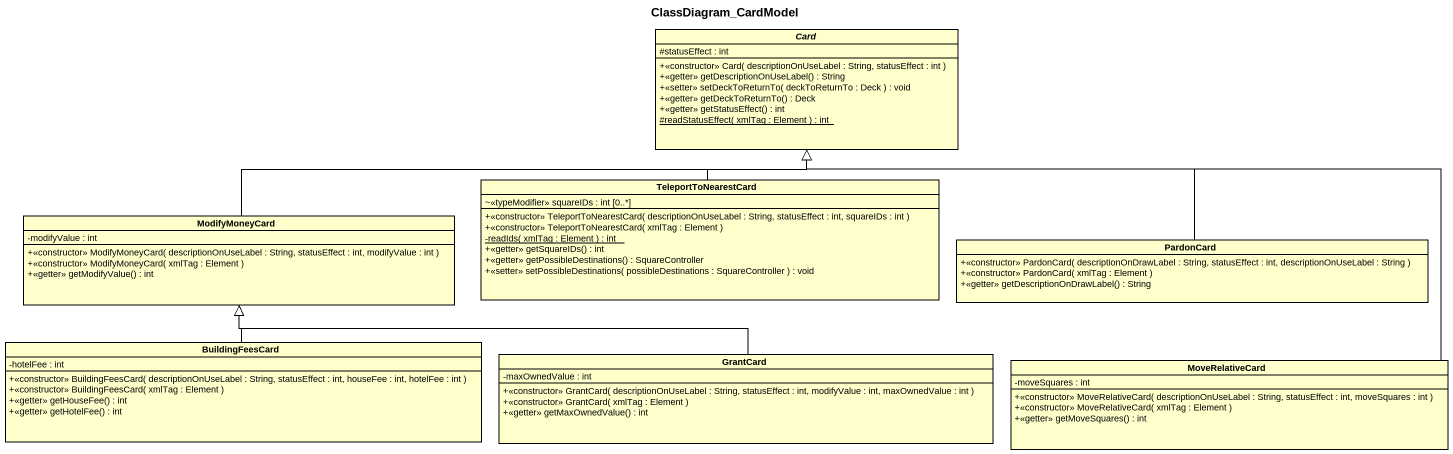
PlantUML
@startuml
title ClassDiagram_CardModel
hide circle
hide empty members
skinparam classAttributeIconSize 0
abstract class "Card" as Card_ {
  #statusEffect : int
  +<<constructor>> Card( descriptionOnUseLabel : String, statusEffect : int )
  +<<getter>> getDescriptionOnUseLabel() : String
  +<<setter>> setDeckToReturnTo( deckToReturnTo : Deck ) : void
  +<<getter>> getDeckToReturnTo() : Deck
  +<<getter>> getStatusEffect() : int
  {static} #readStatusEffect( xmlTag : Element ) : int
}
class TeleportToNearestCard {
  ~<<typeModifier>> squareIDs : int [0..*]
  +<<constructor>> TeleportToNearestCard( descriptionOnUseLabel : String, statusEffect : int, squareIDs : int )
  +<<constructor>> TeleportToNearestCard( xmlTag : Element )
  {static} -readIds( xmlTag : Element ) : int
  +<<getter>> getSquareIDs() : int
  +<<getter>> getPossibleDestinations() : SquareController
  +<<setter>> setPossibleDestinations( possibleDestinations : SquareController ) : void
}
class ModifyMoneyCard {
  -modifyValue : int
  +<<constructor>> ModifyMoneyCard( descriptionOnUseLabel : String, statusEffect : int, modifyValue : int )
  +<<constructor>> ModifyMoneyCard( xmlTag : Element )
  +<<getter>> getModifyValue() : int
}
class PardonCard {
  +<<constructor>> PardonCard( descriptionOnDrawLabel : String, statusEffect : int, descriptionOnUseLabel : String )
  +<<constructor>> PardonCard( xmlTag : Element )
  +<<getter>> getDescriptionOnDrawLabel() : String
}
class BuildingFeesCard {
  -hotelFee : int
  +<<constructor>> BuildingFeesCard( descriptionOnUseLabel : String, statusEffect : int, houseFee : int, hotelFee : int )
  +<<constructor>> BuildingFeesCard( xmlTag : Element )
  +<<getter>> getHouseFee() : int
  +<<getter>> getHotelFee() : int
}
class GrantCard {
  -maxOwnedValue : int
  +<<constructor>> GrantCard( descriptionOnUseLabel : String, statusEffect : int, modifyValue : int, maxOwnedValue : int )
  +<<constructor>> GrantCard( xmlTag : Element )
  +<<getter>> getMaxOwnedValue() : int
}
class MoveRelativeCard {
  -moveSquares : int
  +<<constructor>> MoveRelativeCard( descriptionOnUseLabel : String, statusEffect : int, moveSquares : int )
  +<<constructor>> MoveRelativeCard( xmlTag : Element )
  +<<getter>> getMoveSquares() : int
}
TeleportToNearestCard -up-|> Card_
ModifyMoneyCard -right-|> Card_
PardonCard -left-|> Card_
BuildingFeesCard -up-|> ModifyMoneyCard
GrantCard -left-|> ModifyMoneyCard
MoveRelativeCard -up-|> Card_
@enduml
